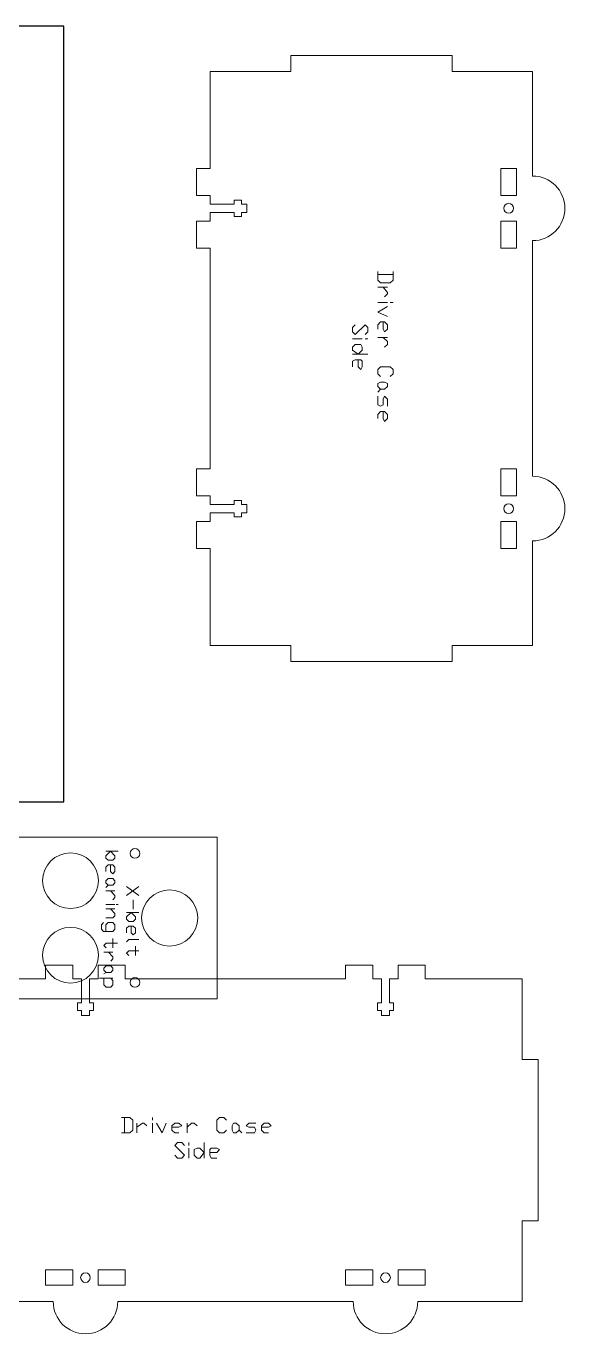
# Model space of a CAD drawing. Header units: inches. Extents: x -5.1 to 31.7, y -4.1 to 16.1.
# Drawn here: x 23.41 to 31.75, y -4.1 to 16.13 of the extents above; entities that cross this region are included whole.
import ezdxf

# ---------------------------------------------------------------- set-up
doc = ezdxf.new("R2010")
doc.units = ezdxf.units.IN
doc.header["$MEASUREMENT"] = 0
doc.layers.get('0').update_dxf_attribs({"linetype": 'CONTINUOUS', "true_color": 0xffffff})
doc.layers.add('CUT_SHEET_1', color=179, linetype='CONTINUOUS', true_color=0x131326)

# ---------------------------------------------------------------- blocks, each defined once
blk = doc.blocks.new('BORDER')
for p, q in [((24, 0), (0, 0)), ((24, -12), (24, 0)), ((0, -12), (24, -12))]:
    blk.add_line(p, q)

msp = doc.modelspace()

# ---------------------------------------------------------------- linework, layer by layer
at = {"layer": 'CUT_SHEET_1', "color": 3, "lineweight": 0, "true_color": 0x00ff00}
for p, q in [((30.003, 15.675), (27.508, 15.675)), ((27.508, 15.675), (27.508, 15.425)), ((30.003, 15.425), (30.003, 15.675)), ((27.508, 15.425), (26.26, 15.425)), ((26.26, 15.425), (26.26, 13.926)), ((31.25, 15.425), (30.003, 15.425)), ((31.25, 13.809), (31.25, 15.425)), ((26.26, 13.926), (26.045, 13.926)), ((26.045, 13.926), (26.045, 13.506)), ((26.045, 13.506), (26.26, 13.506)), ((26.26, 13.506), (26.26, 13.372)), ((26.26, 13.372), (26.628, 13.372)), ((26.628, 13.372), (26.628, 13.434)), ((26.628, 13.434), (26.746, 13.434)), ((26.746, 13.434), (26.746, 13.372)), ((26.746, 13.372), (26.825, 13.372)), ((26.825, 13.372), (26.825, 13.246)), ((26.628, 13.246), (26.26, 13.246)), ((26.26, 13.246), (26.26, 13.112)), ((26.628, 13.184), (26.628, 13.246)), ((26.746, 13.184), (26.628, 13.184)), ((26.825, 13.246), (26.746, 13.246)), ((26.746, 13.246), (26.746, 13.184)), ((26.26, 13.112), (26.045, 13.112)), ((26.045, 13.112), (26.045, 12.692)), ((31.25, 9.164), (31.25, 12.809)), ((26.045, 12.692), (26.26, 12.692)), ((26.26, 12.692), (26.26, 9.281)), ((26.26, 9.281), (26.045, 9.281)), ((26.045, 9.281), (26.045, 8.861)), ((26.045, 8.861), (26.26, 8.861)), ((26.26, 8.861), (26.26, 8.727)), ((26.26, 8.727), (26.628, 8.727)), ((26.628, 8.727), (26.628, 8.789)), ((26.628, 8.789), (26.746, 8.789)), ((26.746, 8.789), (26.746, 8.727)), ((26.746, 8.727), (26.825, 8.727)), ((26.825, 8.727), (26.825, 8.601)), ((26.628, 8.601), (26.26, 8.601)), ((26.26, 8.601), (26.26, 8.467)), ((26.628, 8.539), (26.628, 8.601)), ((26.746, 8.539), (26.628, 8.539)), ((26.825, 8.601), (26.746, 8.601)), ((26.746, 8.601), (26.746, 8.539)), ((26.26, 8.467), (26.045, 8.467)), ((26.045, 8.467), (26.045, 8.048)), ((31.25, 6.548), (31.25, 8.164)), ((26.045, 8.048), (26.26, 8.048)), ((26.26, 8.048), (26.26, 6.548)), ((26.26, 6.548), (27.508, 6.548)), ((27.508, 6.548), (27.508, 6.298)), ((30.003, 6.298), (30.003, 6.548)), ((30.003, 6.548), (31.25, 6.548)), ((27.508, 6.298), (30.003, 6.298)), ((24.131, 1.604), (23.711, 1.604)), ((23.711, 1.604), (23.711, 1.389)), ((24.131, 1.389), (24.131, 1.604)), ((24.944, 1.604), (24.524, 1.604)), ((24.524, 1.604), (24.524, 1.389)), ((24.944, 1.389), (24.944, 1.604)), ((28.776, 1.604), (28.356, 1.604)), ((28.356, 1.604), (28.356, 1.389)), ((28.776, 1.389), (28.776, 1.604)), ((29.589, 1.604), (29.169, 1.604)), ((29.169, 1.604), (29.169, 1.389)), ((29.589, 1.389), (29.589, 1.604)), ((23.711, 1.389), (22.211, 1.389)), ((24.265, 1.389), (24.131, 1.389)), ((24.265, 1.021), (24.265, 1.389)), ((24.524, 1.389), (24.391, 1.389)), ((24.391, 1.389), (24.391, 1.021)), ((28.356, 1.389), (24.944, 1.389)), ((28.91, 1.389), (28.776, 1.389)), ((28.91, 1.021), (28.91, 1.389)), ((29.169, 1.389), (29.036, 1.389)), ((29.036, 1.389), (29.036, 1.021)), ((31.089, 1.389), (29.589, 1.389)), ((31.089, 0.142), (31.089, 1.389)), ((24.203, 0.903), (24.203, 1.021)), ((24.203, 1.021), (24.265, 1.021)), ((24.391, 1.021), (24.453, 1.021)), ((24.453, 1.021), (24.453, 0.903)), ((28.848, 0.903), (28.848, 1.021)), ((28.848, 1.021), (28.91, 1.021)), ((29.036, 1.021), (29.098, 1.021)), ((29.098, 1.021), (29.098, 0.903)), ((24.265, 0.903), (24.203, 0.903)), ((24.265, 0.825), (24.265, 0.903)), ((24.391, 0.825), (24.265, 0.825)), ((24.453, 0.903), (24.391, 0.903)), ((24.391, 0.903), (24.391, 0.825)), ((28.91, 0.903), (28.848, 0.903)), ((28.91, 0.825), (28.91, 0.903)), ((29.036, 0.825), (28.91, 0.825)), ((29.098, 0.903), (29.036, 0.903)), ((29.036, 0.903), (29.036, 0.825)), ((31.339, 0.142), (31.089, 0.142)), ((31.339, -2.353), (31.339, 0.142)), ((31.089, -3.601), (31.089, -2.353)), ((31.089, -2.353), (31.339, -2.353)), ((22.211, -3.601), (23.828, -3.601)), ((24.828, -3.601), (28.473, -3.601)), ((29.472, -3.601), (31.089, -3.601))]:
    msp.add_line(p, q, dxfattribs=at)
at = {"layer": 'CUT_SHEET_1', "color": 1, "lineweight": 0, "true_color": 0xff0000}
for p, q in [((30.76, 13.506), (30.76, 13.926)), ((30.76, 13.926), (30.999, 13.926)), ((30.999, 13.926), (30.999, 13.506)), ((30.999, 13.506), (30.76, 13.506)), ((30.76, 12.692), (30.76, 13.112)), ((30.76, 13.112), (30.999, 13.112)), ((30.999, 13.112), (30.999, 12.692)), ((30.999, 12.692), (30.76, 12.692)), ((30.76, 8.861), (30.76, 9.281)), ((30.76, 9.281), (30.999, 9.281)), ((30.999, 9.281), (30.999, 8.861)), ((30.999, 8.861), (30.76, 8.861)), ((30.76, 8.048), (30.76, 8.467)), ((30.76, 8.467), (30.999, 8.467)), ((30.999, 8.467), (30.999, 8.048)), ((30.999, 8.048), (30.76, 8.048)), ((23.711, -3.35), (23.711, -3.11)), ((23.711, -3.11), (24.131, -3.11)), ((24.131, -3.11), (24.131, -3.35)), ((24.524, -3.35), (24.524, -3.11)), ((24.524, -3.11), (24.944, -3.11)), ((24.944, -3.11), (24.944, -3.35)), ((28.356, -3.35), (28.356, -3.11)), ((28.356, -3.11), (28.776, -3.11)), ((28.776, -3.11), (28.776, -3.35)), ((29.169, -3.35), (29.169, -3.11)), ((29.169, -3.11), (29.589, -3.11)), ((29.589, -3.11), (29.589, -3.35)), ((24.131, -3.35), (23.711, -3.35)), ((24.944, -3.35), (24.524, -3.35)), ((28.776, -3.35), (28.356, -3.35)), ((29.589, -3.35), (29.169, -3.35))]:
    msp.add_line(p, q, dxfattribs=at)
at = {"layer": 'CUT_SHEET_1', "color": 7, "lineweight": 15, "true_color": 0xffffff}
for p, q in [((28.852, 12.33), (28.852, 12.2)), ((29.09, 12.287), (28.852, 12.287)), ((28.852, 12.2), (28.895, 12.157)), ((28.895, 12.157), (29.047, 12.157)), ((29.047, 12.157), (29.09, 12.2)), ((29.09, 12.2), (29.09, 12.33)), ((28.852, 12.092), (29.003, 12.092)), ((28.938, 12.092), (29.003, 12.005)), ((29.003, 11.984), (28.96, 11.94)), ((29.003, 12.005), (29.003, 11.984)), ((28.852, 11.854), (29.003, 11.854)), ((29.003, 11.789), (28.852, 11.702)), ((29.047, 11.854), (29.09, 11.854)), ((28.852, 11.702), (29.003, 11.637)), ((28.895, 11.551), (28.852, 11.507)), ((28.96, 11.551), (28.895, 11.551)), ((28.938, 11.551), (28.938, 11.442)), ((29.003, 11.507), (28.96, 11.551)), ((28.505, 11.507), (28.462, 11.464)), ((28.462, 11.464), (28.462, 11.399)), ((28.462, 11.399), (28.505, 11.356)), ((28.505, 11.356), (28.657, 11.507)), ((28.657, 11.507), (28.7, 11.464)), ((28.7, 11.399), (28.657, 11.356)), ((28.7, 11.464), (28.7, 11.399)), ((28.852, 11.507), (28.852, 11.442)), ((28.938, 11.442), (28.96, 11.399)), ((28.96, 11.399), (29.003, 11.442)), ((29.003, 11.442), (29.003, 11.507)), ((28.462, 11.291), (28.613, 11.291)), ((28.462, 11.161), (28.505, 11.204)), ((28.462, 11.117), (28.462, 11.161)), ((28.505, 11.204), (28.592, 11.204)), ((28.592, 11.204), (28.613, 11.161)), ((28.613, 11.161), (28.613, 11.117)), ((28.657, 11.291), (28.7, 11.291)), ((28.852, 11.312), (29.003, 11.312)), ((28.938, 11.312), (29.003, 11.247)), ((29.003, 11.204), (28.96, 11.161)), ((29.003, 11.247), (29.003, 11.204)), ((28.548, 11.052), (28.462, 11.117)), ((28.7, 11.052), (28.462, 11.052)), ((28.505, 10.966), (28.462, 10.944)), ((28.462, 10.944), (28.462, 10.857)), ((28.592, 10.966), (28.505, 10.966)), ((28.613, 11.117), (28.548, 11.052)), ((28.548, 10.966), (28.548, 10.857)), ((28.613, 10.944), (28.592, 10.966)), ((28.613, 10.857), (28.613, 10.944)), ((28.548, 10.857), (28.592, 10.814)), ((28.592, 10.814), (28.613, 10.857)), ((28.852, 10.814), (28.895, 10.857)), ((28.852, 10.749), (28.852, 10.814)), ((28.895, 10.706), (28.852, 10.749)), ((28.895, 10.857), (29.047, 10.857)), ((29.047, 10.857), (29.09, 10.814)), ((29.09, 10.749), (29.047, 10.706)), ((29.09, 10.814), (29.09, 10.749)), ((28.852, 10.597), (28.895, 10.619)), ((28.852, 10.554), (28.852, 10.597)), ((28.895, 10.511), (28.852, 10.554)), ((28.895, 10.619), (28.96, 10.619)), ((28.96, 10.619), (29.003, 10.597)), ((29.003, 10.554), (28.96, 10.511)), ((29.003, 10.597), (29.003, 10.554)), ((28.895, 10.511), (28.852, 10.467)), ((28.852, 10.402), (28.852, 10.272)), ((28.96, 10.511), (28.895, 10.511)), ((28.938, 10.359), (28.96, 10.402)), ((28.938, 10.272), (28.938, 10.359)), ((28.96, 10.402), (29.003, 10.359)), ((29.003, 10.359), (29.003, 10.251)), ((28.852, 10.272), (28.895, 10.251)), ((28.895, 10.164), (28.852, 10.121)), ((28.852, 10.121), (28.852, 10.056)), ((28.895, 10.251), (28.938, 10.272)), ((28.96, 10.164), (28.895, 10.164)), ((28.938, 10.164), (28.938, 10.056)), ((29.003, 10.121), (28.96, 10.164)), ((29.003, 10.056), (29.003, 10.121)), ((28.938, 10.056), (28.96, 10.012)), ((28.96, 10.012), (29.003, 10.056)), ((24.644, 3.294), (24.714, 3.364)), ((24.644, 3.364), (24.836, 3.364)), ((24.644, 3.259), (24.644, 3.294)), ((24.679, 3.224), (24.644, 3.259)), ((24.714, 3.364), (24.784, 3.294)), ((24.784, 3.259), (24.749, 3.224)), ((24.784, 3.294), (24.784, 3.259)), ((24.679, 3.154), (24.644, 3.119)), ((24.644, 3.119), (24.644, 3.049)), ((24.749, 3.224), (24.679, 3.224)), ((24.749, 3.154), (24.679, 3.154)), ((24.714, 3.154), (24.714, 3.049)), ((24.714, 3.049), (24.749, 3.014)), ((24.784, 3.119), (24.749, 3.154)), ((24.749, 3.014), (24.784, 3.049)), ((24.784, 3.049), (24.784, 3.119)), ((24.644, 2.909), (24.679, 2.944)), ((24.644, 2.874), (24.644, 2.909)), ((24.679, 2.839), (24.644, 2.874)), ((24.679, 2.839), (24.644, 2.804)), ((24.679, 2.944), (24.749, 2.944)), ((24.749, 2.839), (24.679, 2.839)), ((24.749, 2.944), (24.784, 2.909)), ((24.784, 2.874), (24.749, 2.839)), ((24.784, 2.909), (24.784, 2.874)), ((24.644, 2.752), (24.784, 2.752)), ((24.714, 2.752), (24.784, 2.682)), ((24.784, 2.647), (24.749, 2.612)), ((24.784, 2.682), (24.784, 2.647)), ((25.155, 2.821), (24.963, 2.681)), ((24.963, 2.821), (25.155, 2.681)), ((24.644, 2.542), (24.784, 2.542)), ((24.644, 2.472), (24.784, 2.472)), ((24.714, 2.472), (24.784, 2.402)), ((24.801, 2.542), (24.836, 2.542)), ((25.068, 2.611), (25.068, 2.471)), ((24.609, 2.262), (24.574, 2.227)), ((24.574, 2.227), (24.574, 2.157)), ((24.749, 2.332), (24.644, 2.332)), ((24.679, 2.262), (24.644, 2.227)), ((24.644, 2.227), (24.644, 2.122)), ((24.749, 2.262), (24.679, 2.262)), ((24.784, 2.367), (24.749, 2.332)), ((24.784, 2.227), (24.749, 2.262)), ((24.784, 2.402), (24.784, 2.367)), ((24.784, 2.157), (24.784, 2.227)), ((24.963, 2.348), (25.033, 2.418)), ((24.963, 2.418), (25.155, 2.418)), ((24.963, 2.313), (24.963, 2.348)), ((24.998, 2.278), (24.963, 2.313)), ((25.068, 2.278), (24.998, 2.278)), ((25.033, 2.418), (25.103, 2.348)), ((25.103, 2.313), (25.068, 2.278)), ((25.103, 2.348), (25.103, 2.313)), ((24.574, 2.157), (24.609, 2.122)), ((24.609, 2.122), (24.749, 2.122)), ((24.749, 2.122), (24.784, 2.157)), ((24.998, 2.208), (24.963, 2.173)), ((24.963, 2.173), (24.963, 2.104)), ((25.068, 2.208), (24.998, 2.208)), ((25.033, 2.208), (25.033, 2.104)), ((25.033, 2.104), (25.068, 2.069)), ((25.103, 2.173), (25.068, 2.208)), ((25.068, 2.069), (25.103, 2.104)), ((25.103, 2.104), (25.103, 2.173)), ((24.648, 1.943), (24.613, 1.908)), ((24.613, 1.908), (24.648, 1.873)), ((24.823, 1.943), (24.648, 1.943)), ((24.753, 2.013), (24.753, 1.873)), ((24.998, 1.999), (24.963, 1.964)), ((24.998, 1.824), (24.963, 1.789)), ((25.155, 1.999), (24.998, 1.999)), ((25.155, 1.824), (24.998, 1.824)), ((25.103, 1.894), (25.103, 1.754)), ((24.613, 1.803), (24.753, 1.803)), ((24.683, 1.803), (24.753, 1.733)), ((24.753, 1.698), (24.718, 1.663)), ((24.753, 1.733), (24.753, 1.698)), ((24.963, 1.789), (24.998, 1.754)), ((24.648, 1.488), (24.61, 1.47)), ((24.613, 1.558), (24.648, 1.593)), ((24.613, 1.523), (24.613, 1.558)), ((24.648, 1.488), (24.613, 1.523)), ((24.648, 1.593), (24.718, 1.593)), ((24.718, 1.488), (24.648, 1.488)), ((24.718, 1.593), (24.753, 1.558)), ((24.753, 1.523), (24.718, 1.488)), ((24.753, 1.558), (24.753, 1.523)), ((24.543, 1.401), (24.753, 1.401)), ((24.613, 1.296), (24.613, 1.401)), ((24.648, 1.261), (24.613, 1.296)), ((24.718, 1.261), (24.648, 1.261)), ((24.718, 1.401), (24.753, 1.366)), ((24.753, 1.296), (24.718, 1.261)), ((24.753, 1.366), (24.753, 1.296)), ((25.016, -0.753), (24.886, -0.753)), ((24.93, -0.753), (24.93, -0.991)), ((25.06, -0.796), (25.016, -0.753)), ((25.06, -0.948), (25.06, -0.796)), ((25.363, -0.796), (25.363, -0.753)), ((26.359, -0.796), (26.403, -0.753)), ((26.359, -0.948), (26.359, -0.796)), ((26.403, -0.753), (26.468, -0.753)), ((26.468, -0.753), (26.511, -0.796)), ((24.886, -0.991), (25.016, -0.991)), ((25.016, -0.991), (25.06, -0.948)), ((25.125, -0.904), (25.211, -0.84)), ((25.125, -0.991), (25.125, -0.84)), ((25.211, -0.84), (25.233, -0.84)), ((25.233, -0.84), (25.276, -0.883)), ((25.363, -0.991), (25.363, -0.84)), ((25.428, -0.84), (25.514, -0.991)), ((25.514, -0.991), (25.579, -0.84)), ((25.709, -0.84), (25.666, -0.883)), ((25.666, -0.883), (25.666, -0.948)), ((25.666, -0.904), (25.774, -0.904)), ((25.666, -0.948), (25.709, -0.991)), ((25.774, -0.84), (25.709, -0.84)), ((25.709, -0.991), (25.774, -0.991)), ((25.818, -0.883), (25.774, -0.84)), ((25.774, -0.904), (25.818, -0.883)), ((25.904, -0.904), (25.969, -0.84)), ((25.904, -0.991), (25.904, -0.84)), ((25.969, -0.84), (26.013, -0.84)), ((26.013, -0.84), (26.056, -0.883)), ((26.403, -0.991), (26.359, -0.948)), ((26.468, -0.991), (26.403, -0.991)), ((26.511, -0.948), (26.468, -0.991)), ((26.598, -0.883), (26.619, -0.84)), ((26.598, -0.948), (26.598, -0.883)), ((26.619, -0.991), (26.598, -0.948)), ((26.619, -0.84), (26.663, -0.84)), ((26.663, -0.991), (26.619, -0.991)), ((26.663, -0.84), (26.706, -0.883)), ((26.706, -0.948), (26.663, -0.991)), ((26.706, -0.883), (26.706, -0.948)), ((26.706, -0.948), (26.749, -0.991)), ((26.814, -0.883), (26.858, -0.84)), ((26.858, -0.904), (26.814, -0.883)), ((26.814, -0.991), (26.944, -0.991)), ((26.858, -0.84), (26.966, -0.84)), ((26.944, -0.904), (26.858, -0.904)), ((26.966, -0.948), (26.944, -0.904)), ((26.944, -0.991), (26.966, -0.948)), ((27.096, -0.84), (27.053, -0.883)), ((27.053, -0.883), (27.053, -0.948)), ((27.053, -0.904), (27.161, -0.904)), ((27.053, -0.948), (27.096, -0.991)), ((27.161, -0.84), (27.096, -0.84)), ((27.096, -0.991), (27.161, -0.991)), ((27.204, -0.883), (27.161, -0.84)), ((27.161, -0.904), (27.204, -0.883)), ((25.709, -1.186), (25.753, -1.143)), ((25.861, -1.338), (25.709, -1.186)), ((25.753, -1.143), (25.818, -1.143)), ((25.818, -1.143), (25.861, -1.186)), ((25.926, -1.186), (25.926, -1.143)), ((26.164, -1.143), (26.164, -1.381)), ((25.709, -1.338), (25.753, -1.381)), ((25.753, -1.381), (25.818, -1.381)), ((25.818, -1.381), (25.861, -1.338)), ((25.926, -1.381), (25.926, -1.229)), ((26.013, -1.251), (26.056, -1.229)), ((26.013, -1.338), (26.013, -1.251)), ((26.056, -1.381), (26.013, -1.338)), ((26.056, -1.229), (26.099, -1.229)), ((26.099, -1.381), (26.056, -1.381)), ((26.099, -1.229), (26.164, -1.294)), ((26.164, -1.294), (26.099, -1.381)), ((26.273, -1.229), (26.251, -1.251)), ((26.251, -1.251), (26.251, -1.338)), ((26.251, -1.294), (26.359, -1.294)), ((26.251, -1.338), (26.273, -1.381)), ((26.359, -1.229), (26.273, -1.229)), ((26.273, -1.381), (26.359, -1.381)), ((26.403, -1.251), (26.359, -1.229)), ((26.359, -1.294), (26.403, -1.251))]:
    msp.add_line(p, q, dxfattribs=at)
at = {"layer": 'CUT_SHEET_1', "color": 3, "lineweight": 15, "true_color": 0x00ff00}
for p, q in [((22.847, 3.582), (26.366, 3.582)), ((26.366, 3.582), (26.366, 1.083)), ((26.366, 1.083), (22.847, 1.083))]:
    msp.add_line(p, q, dxfattribs=at)
at = {"layer": 'CUT_SHEET_1', "color": 1, "lineweight": 15, "true_color": 0xff0000}
for p, q in [((25.094, 3.255), (25.094, 3.255)), ((25.631, 2.767), (25.631, 2.767)), ((25.197, 2.332), (25.197, 2.332)), ((24.528, 1.756), (24.528, 1.756)), ((25.094, 1.41), (25.094, 1.41))]:
    msp.add_line(p, q, dxfattribs=at)
at = {"layer": 'CUT_SHEET_1', "color": 3, "lineweight": 0, "true_color": 0x00ff00}
for points in [[(31.75, 13.309), (31.75, 13.585), (31.526, 13.809), (31.25, 13.809)], [(31.25, 12.809), (31.526, 12.809), (31.75, 13.033), (31.75, 13.309)], [(31.75, 8.664), (31.75, 8.94), (31.526, 9.164), (31.25, 9.164)], [(31.25, 8.164), (31.526, 8.164), (31.75, 8.388), (31.75, 8.664)], [(23.828, -3.601), (23.828, -3.877), (24.052, -4.1), (24.328, -4.1)], [(24.328, -4.1), (24.604, -4.1), (24.828, -3.877), (24.828, -3.601)], [(28.473, -3.601), (28.473, -3.877), (28.697, -4.1), (28.973, -4.1)], [(28.973, -4.1), (29.249, -4.1), (29.472, -3.877), (29.472, -3.601)]]:
    msp.add_open_spline(points, degree=3, dxfattribs=at)
at = {"layer": 'CUT_SHEET_1', "color": 1, "lineweight": 0, "true_color": 0xff0000}
for points in [[(30.805, 13.309), (30.805, 13.351), (30.838, 13.384), (30.88, 13.384)], [(30.88, 13.384), (30.921, 13.384), (30.955, 13.351), (30.955, 13.309)], [(30.88, 13.234), (30.838, 13.234), (30.805, 13.268), (30.805, 13.309)], [(30.955, 13.309), (30.955, 13.268), (30.921, 13.234), (30.88, 13.234)], [(30.805, 8.664), (30.805, 8.706), (30.838, 8.739), (30.88, 8.739)], [(30.88, 8.739), (30.921, 8.739), (30.955, 8.706), (30.955, 8.664)], [(30.88, 8.589), (30.838, 8.589), (30.805, 8.623), (30.805, 8.664)], [(30.955, 8.664), (30.955, 8.623), (30.921, 8.589), (30.88, 8.589)], [(24.253, -3.23), (24.253, -3.189), (24.286, -3.155), (24.328, -3.155)], [(24.328, -3.305), (24.286, -3.305), (24.253, -3.271), (24.253, -3.23)], [(24.328, -3.155), (24.369, -3.155), (24.403, -3.189), (24.403, -3.23)], [(24.403, -3.23), (24.403, -3.271), (24.369, -3.305), (24.328, -3.305)], [(28.898, -3.23), (28.898, -3.189), (28.931, -3.155), (28.973, -3.155)], [(28.973, -3.305), (28.931, -3.305), (28.898, -3.271), (28.898, -3.23)], [(28.973, -3.155), (29.014, -3.155), (29.048, -3.189), (29.048, -3.23)], [(29.048, -3.23), (29.048, -3.271), (29.014, -3.305), (28.973, -3.305)]]:
    msp.add_open_spline(points, degree=3, dxfattribs=at)
at = {"layer": 'CUT_SHEET_1', "color": 1, "lineweight": 15, "true_color": 0xff0000}
for points, degree in [([(24.097, 3.34), (23.858, 3.34), (23.665, 3.147), (23.665, 2.909)], 3), ([(24.528, 2.909), (24.528, 3.147), (24.335, 3.34), (24.097, 3.34)], 3), ([(25.094, 3.405), (25.053, 3.405), (25.019, 3.372), (25.019, 3.33)], 3), ([(25.019, 3.33), (25.019, 3.289), (25.053, 3.255), (25.094, 3.255)], 3), ([(25.169, 3.33), (25.169, 3.372), (25.136, 3.405), (25.094, 3.405)], 3), ([(25.094, 3.255), (25.136, 3.255), (25.169, 3.289), (25.169, 3.33)], 3), ([(23.665, 2.909), (23.665, 2.671), (23.858, 2.478), (24.097, 2.478)], 3), ([(24.097, 2.478), (24.335, 2.478), (24.528, 2.671), (24.528, 2.909)], 3), ([(24.528, 2.909), (24.528, 2.909), (24.528, 2.909), (24.528, 2.909)], 3), ([(25.631, 2.767), (25.392, 2.767), (25.197, 2.572), (25.197, 2.332)], 3), ([(26.066, 2.332), (26.066, 2.572), (25.871, 2.767), (25.631, 2.767)], 3), ([(24.097, 2.478), (24.097, 2.478), (24.097, 2.478)], 2), ([(25.197, 2.332), (25.197, 2.093), (25.391, 1.898), (25.631, 1.898)], 3), ([(25.631, 1.898), (25.871, 1.898), (26.066, 2.093), (26.066, 2.332)], 3), ([(26.066, 2.332), (26.066, 2.332), (26.066, 2.332), (26.066, 2.332)], 3), ([(24.097, 2.187), (23.858, 2.187), (23.665, 1.994), (23.665, 1.756)], 3), ([(24.528, 1.756), (24.528, 1.994), (24.335, 2.187), (24.097, 2.187)], 3), ([(25.631, 1.898), (25.631, 1.898), (25.631, 1.898)], 2), ([(23.665, 1.756), (23.665, 1.518), (23.858, 1.325), (24.097, 1.325)], 3), ([(23.665, 1.756), (23.665, 1.756), (23.665, 1.756)], 2), ([(24.097, 1.325), (24.335, 1.325), (24.528, 1.518), (24.528, 1.756)], 3), ([(24.097, 1.325), (24.097, 1.325), (24.097, 1.325)], 2), ([(25.094, 1.41), (25.053, 1.41), (25.019, 1.376), (25.019, 1.335)], 3), ([(25.019, 1.335), (25.019, 1.293), (25.053, 1.26), (25.094, 1.26)], 3), ([(25.169, 1.335), (25.169, 1.376), (25.136, 1.41), (25.094, 1.41)], 3), ([(25.094, 1.26), (25.136, 1.26), (25.169, 1.293), (25.169, 1.335)], 3)]:
    msp.add_open_spline(points, degree=degree, dxfattribs=at)

# ---------------------------------------------------------------- block references
msp.add_blockref('BORDER', (-0.007, 16.127))

doc.saveas('drawing.dxf')
